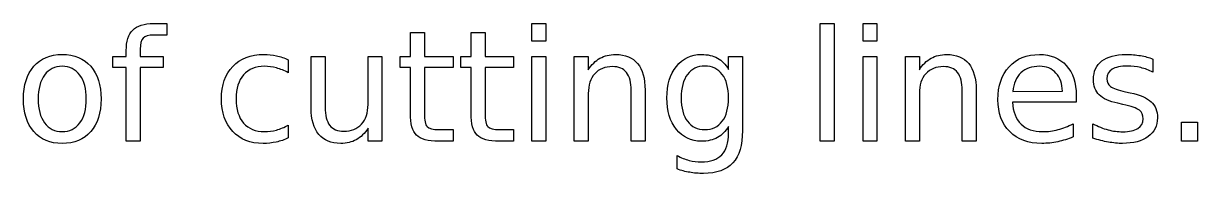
# Model space of a CAD drawing. Extents: x -140 to 352, y 0 to 216.
# Drawn here: x 313.24 to 346.71, y 164.95 to 169.22 of the extents above; entities that cross this region are included whole.
import ezdxf

# ---------------------------------------------------------------- set-up
doc = ezdxf.new("R2010")
doc.units = 0
doc.layers.add('Design_Template', color=7, linetype='CONTINUOUS')

msp = doc.modelspace()

# ---------------------------------------------------------------- linework, layer by layer
at = {"layer": 'Design_Template', "color": 7}
for points in [[(317.320941, 169.218666), (317.320941, 168.889531), (316.942329, 168.889531)], [(316.946636, 169.218666), (317.320941, 169.218666)], [(324.269358, 166.66518), (324.269358, 167.973115), (323.97894, 167.973115), (323.97894, 168.280738), (324.269358, 168.280738), (324.269358, 168.964823), (324.667326, 168.964823)], [(324.667326, 168.964823), (324.667326, 168.280738), (325.482634, 168.280738), (325.482634, 167.973115), (324.667326, 167.973115), (324.667326, 166.66518)], [(325.998925, 166.66518), (325.998925, 167.973115), (325.708522, 167.973115), (325.708522, 168.280738), (325.998925, 168.280738), (325.998925, 168.964823), (326.396911, 168.964823)], [(326.396911, 168.964823), (326.396911, 168.280738), (327.212219, 168.280738), (327.212219, 167.973115), (326.396911, 167.973115), (326.396911, 166.66518)], [(316.563717, 168.493709), (316.563717, 168.280738), (317.215545, 168.280738), (317.215545, 167.973115), (316.563717, 167.973115), (316.563717, 165.871384), (316.165749, 165.871384), (316.165749, 167.973115), (315.787133, 167.973115), (315.787133, 168.280738), (316.165749, 168.280738), (316.165749, 168.448533)], [(320.786555, 168.188237), (320.786555, 167.818228)], [(321.438369, 166.822218), (321.438369, 168.280738), (321.834185, 168.280738), (321.834185, 166.837276)], [(323.06037, 166.914721), (323.06037, 168.280738), (323.456201, 168.280738), (323.456201, 165.871384), (323.06037, 165.871384), (323.06037, 166.241393)], [(329.339755, 167.233099), (329.339755, 165.871384), (328.941786, 165.871384), (328.941786, 168.280738), (329.339755, 168.280738), (329.339755, 167.906427)], [(333.338865, 167.915033), (333.338865, 168.280739), (333.734678, 168.280739), (333.734678, 166.170402)], [(338.779273, 167.233099), (338.779273, 165.871384), (338.381291, 165.871384), (338.381291, 168.280738), (338.779273, 168.280738), (338.779273, 167.906427)], [(345.439411, 168.209748), (345.439411, 167.835437)], [(330.959619, 167.325602), (330.959619, 165.871384), (330.563788, 165.871384), (330.563788, 167.312695)], [(340.399123, 167.325602), (340.399123, 165.871384), (340.003306, 165.871384), (340.003306, 167.312695)], [(343.25379, 167.175017), (343.25379, 166.981409), (341.433856, 166.981409)], [(341.446767, 167.289032), (342.857959, 167.291184)], [(344.656368, 167.280426), (344.791891, 167.250309)], [(344.576774, 166.919023), (344.439095, 166.951292)], [(320.786555, 166.329592), (320.786555, 165.963885)], [(325.076065, 166.20267), (325.482634, 166.20267), (325.482634, 165.871384), (325.076065, 165.871384)], [(326.805632, 166.20267), (327.212219, 166.20267), (327.212219, 165.871384), (326.805632, 165.871384)], [(333.338865, 166.099412), (333.338865, 166.295173)], [(343.161288, 166.368313), (343.161288, 165.994002)], [(343.727045, 165.959584), (343.727045, 166.368314)], [(331.871726, 165.08189), (331.871726, 165.466958)]]:
    msp.add_lwpolyline(points, dxfattribs=at)
for points in [[(327.734955, 169.218666), (328.130771, 169.218666), (328.130771, 168.717434), (327.734955, 168.717434)], [(335.952578, 169.218666), (336.348395, 169.218666), (336.348395, 165.871384), (335.952578, 165.871384)], [(337.174459, 169.218666), (337.57029, 169.218666), (337.57029, 168.717434), (337.174459, 168.717434)], [(327.734955, 168.280738), (328.130771, 168.280738), (328.130771, 165.871384), (327.734955, 165.871384)], [(337.174459, 168.280738), (337.57029, 168.280738), (337.57029, 165.871384), (337.174459, 165.871384)], [(346.256875, 166.417792), (346.710773, 166.417792), (346.710773, 165.871384), (346.256875, 165.871384)]]:
    msp.add_lwpolyline(points, close=True, dxfattribs=at)
for points in [[(316.352908, 169.033662), (316.477675, 169.156995), (316.67559, 169.218663), (316.946636, 169.218666)], [(316.165749, 168.448533), (316.165749, 168.716714), (316.228137, 168.911757), (316.352908, 169.033662)], [(316.645463, 168.803483), (316.590976, 168.746114), (316.563717, 168.642855), (316.563717, 168.493709)], [(316.942329, 168.889531), (316.800357, 168.889528), (316.701392, 168.860844), (316.645463, 168.803483)], [(313.528368, 168.003232), (313.72484, 168.226957), (313.995904, 168.338819), (314.341521, 168.338822)], [(314.341521, 168.338822), (314.685715, 168.338819), (314.956049, 168.226957), (315.152539, 168.003232)], [(319.203268, 168.001081), (319.419824, 168.226239), (319.715959, 168.338819), (320.091707, 168.338822)], [(320.091707, 168.338822), (320.213609, 168.338819), (320.332643, 168.325914), (320.448809, 168.300099)], [(320.448809, 168.300099), (320.564976, 168.275718), (320.677565, 168.238429), (320.786555, 168.188237)], [(329.339755, 167.906427), (329.434412, 168.051274), (329.545558, 168.159551), (329.673193, 168.23126)], [(329.673193, 168.23126), (329.802271, 168.302966), (329.950703, 168.338819), (330.118491, 168.338822)], [(330.118491, 168.338822), (330.395287, 168.338819), (330.604671, 168.25277), (330.746657, 168.080677)], [(330.746657, 168.080677), (330.888626, 167.910012), (330.959619, 167.65832), (330.959619, 167.325602)], [(331.852369, 168.001082), (332.033065, 168.226239), (332.271134, 168.338819), (332.566574, 168.338822)], [(332.566574, 168.338822), (332.744406, 168.338819), (332.897145, 168.303682), (333.02478, 168.233411)], [(333.02478, 168.233411), (333.152415, 168.163138), (333.257116, 168.057011), (333.338865, 167.915033)], [(338.779273, 167.906427), (338.873917, 168.051274), (338.985063, 168.159551), (339.112698, 168.23126)], [(339.112698, 168.23126), (339.241772, 168.302966), (339.390207, 168.338819), (339.558009, 168.338822)], [(339.558009, 168.338822), (339.834791, 168.338819), (340.044172, 168.25277), (340.186158, 168.080677)], [(340.186158, 168.080677), (340.32813, 167.910012), (340.399123, 167.65832), (340.399123, 167.325602)], [(341.339198, 167.990325), (341.55289, 168.222653), (341.840443, 168.338819), (342.201839, 168.338822)], [(342.201839, 168.338822), (342.525964, 168.338819), (342.781946, 168.234127), (342.969818, 168.024744)], [(343.744261, 167.628922), (343.744261, 167.855515), (343.824567, 168.03048), (343.985197, 168.153818)], [(343.985197, 168.153818), (344.14581, 168.277151), (344.373853, 168.338819), (344.669276, 168.338822)], [(344.669276, 168.338822), (344.815555, 168.338819), (344.95323, 168.328066), (345.082308, 168.306554)], [(345.082308, 168.306554), (345.211382, 168.285038), (345.330417, 168.25277), (345.439411, 168.209749)], [(313.235809, 167.07391), (313.235809, 167.469731), (313.333317, 167.779505), (313.528368, 168.003232)], [(313.838142, 167.753693), (313.714814, 167.588765), (313.653135, 167.362171), (313.653135, 167.07391)], [(314.341521, 168.003232), (314.129272, 168.003231), (313.961484, 167.920051), (313.838142, 167.753693)], [(314.842765, 167.75154), (314.719423, 167.919333), (314.552348, 168.003231), (314.341521, 168.003232)], [(315.027754, 167.07391), (315.027754, 167.359302), (314.966092, 167.585179), (314.842765, 167.75154)], [(315.152539, 168.003232), (315.349012, 167.779505), (315.44725, 167.469731), (315.44725, 167.07391)], [(318.880582, 167.07391), (318.880582, 167.466862), (318.988151, 167.775919), (319.203268, 168.001081)], [(319.510886, 167.757995), (319.3689, 167.595936), (319.297925, 167.367906), (319.297925, 167.07391)], [(320.108926, 168.003232), (319.852213, 168.003231), (319.652872, 167.921484), (319.510886, 167.757995)], [(320.448809, 167.955905), (320.336951, 167.987454), (320.223649, 168.003231), (320.108926, 168.003232)], [(320.786555, 167.818228), (320.674697, 167.879895), (320.562111, 167.925786), (320.448809, 167.955905)], [(329.524762, 167.790263), (329.40142, 167.654018), (329.339755, 167.468297), (329.339755, 167.233099)], [(330.030296, 167.994628), (329.816605, 167.994625), (329.648104, 167.926504), (329.524762, 167.790263)], [(330.43042, 167.824683), (330.341496, 167.937977), (330.208128, 167.994625), (330.030296, 167.994628)], [(330.563788, 167.312695), (330.563788, 167.540721), (330.519345, 167.711384), (330.43042, 167.824683)], [(331.581323, 167.104028), (331.581323, 167.476902), (331.671672, 167.775919), (331.852369, 168.001082)], [(332.16645, 167.770902), (332.048841, 167.613145), (331.990047, 167.390853), (331.990047, 167.104027)], [(332.66337, 168.007534), (332.451121, 168.007533), (332.285485, 167.928655), (332.16645, 167.770902)], [(333.160303, 167.770902), (333.042712, 167.928655), (332.877061, 168.007533), (332.66337, 168.007534)], [(333.338865, 167.104027), (333.338847, 167.390853), (333.279337, 167.613145), (333.160303, 167.770902)], [(338.964263, 167.790263), (338.840939, 167.654018), (338.779259, 167.468297), (338.779273, 167.233099)], [(339.469801, 167.994628), (339.256123, 167.994625), (339.087608, 167.926504), (338.964263, 167.790263)], [(339.869921, 167.824683), (339.781014, 167.937977), (339.647629, 167.994625), (339.469801, 167.994628)], [(340.003306, 167.312695), (340.003306, 167.540721), (339.958846, 167.711384), (339.869921, 167.824683)], [(341.020823, 167.052398), (341.020823, 167.446784), (341.126949, 167.759427), (341.339198, 167.990325)], [(341.674792, 167.816077), (341.54285, 167.691306), (341.466851, 167.515623), (341.446767, 167.289032)], [(342.206146, 168.003232), (341.985279, 168.003231), (341.80816, 167.940845), (341.674792, 167.816077)], [(342.675108, 167.809624), (342.557499, 167.938694), (342.401179, 168.003231), (342.206146, 168.003232)], [(342.857959, 167.291183), (342.855137, 167.507736), (342.794142, 167.680549), (342.675108, 167.809624)], [(342.969818, 168.024744), (343.159133, 167.816793), (343.253773, 167.53355), (343.25379, 167.175017)], [(344.273459, 167.917184), (344.175937, 167.856948), (344.127166, 167.766597), (344.127166, 167.646131)], [(344.716604, 168.007534), (344.520128, 168.007533), (344.37241, 167.977414), (344.273459, 167.917184)], [(345.090909, 167.964511), (344.970449, 167.993192), (344.845679, 168.007533), (344.716604, 168.007534)], [(345.439411, 167.835437), (345.327552, 167.892802), (345.211382, 167.935825), (345.090909, 167.964511)], [(343.907756, 167.187926), (343.798751, 167.295484), (343.744261, 167.442483), (343.744261, 167.628922)], [(344.127166, 167.646131), (344.127166, 167.554346), (344.162302, 167.481921), (344.232579, 167.42886)], [(344.232579, 167.42886), (344.30286, 167.37723), (344.444115, 167.327751), (344.656368, 167.280426)], [(313.528368, 166.144588), (313.333317, 166.369747), (313.235809, 166.679521), (313.235809, 167.07391)], [(313.653135, 167.07391), (313.653135, 166.785647), (313.714084, 166.558336), (313.835986, 166.391976)], [(314.842765, 166.394127), (314.966092, 166.560487), (315.027754, 166.787081), (315.027754, 167.07391)], [(315.44725, 167.07391), (315.44725, 166.679521), (315.349012, 166.369747), (315.152539, 166.144588)], [(319.201112, 166.151041), (318.98742, 166.379069), (318.880582, 166.686691), (318.880582, 167.07391)], [(319.297925, 167.07391), (319.297925, 166.77991), (319.3689, 166.551165), (319.510886, 166.387674)], [(331.852369, 166.209125), (331.671672, 166.434284), (331.581323, 166.732584), (331.581323, 167.104028)], [(331.990047, 167.104027), (331.990047, 166.818632), (332.048841, 166.597059), (332.16645, 166.439303)], [(333.160303, 166.439303), (333.279337, 166.597059), (333.338847, 166.818632), (333.338865, 167.104027)], [(341.356417, 166.144588), (341.132682, 166.368313), (341.020823, 166.670915), (341.020823, 167.052398)], [(344.439095, 166.951292), (344.193865, 167.002919), (344.01675, 167.081797), (343.907756, 167.187926)], [(344.791891, 167.250309), (345.072995, 167.190075), (345.272335, 167.104744), (345.389927, 166.994315)], [(321.653486, 166.067143), (321.510074, 166.23924), (321.438369, 166.490932), (321.438369, 166.822218)], [(321.834185, 166.837276), (321.834185, 166.609249), (321.878646, 166.437868), (321.967553, 166.323137)], [(322.873229, 166.357557), (322.997996, 166.493801), (323.06037, 166.679521), (323.06037, 166.914721)], [(341.433856, 166.981409), (341.451071, 166.708921), (341.532806, 166.500971), (341.6791, 166.357557)], [(345.052195, 166.75338), (344.980489, 166.810744), (344.822014, 166.865959), (344.576774, 166.919023)], [(345.161902, 166.505992), (345.161902, 166.613551), (345.125329, 166.696014), (345.052195, 166.75338)], [(345.389927, 166.994315), (345.508961, 166.88532), (345.568485, 166.732584), (345.568485, 166.536109)], [(313.835986, 166.391976), (313.959328, 166.22705), (314.127847, 166.144588), (314.341521, 166.144588)], [(314.341521, 166.144588), (314.552348, 166.144588), (314.719423, 166.227767), (314.842765, 166.394127)], [(319.510886, 166.387674), (319.652872, 166.225617), (319.852213, 166.144588), (320.108926, 166.144588)], [(324.443609, 166.04133), (324.327442, 166.15606), (324.269358, 166.36401), (324.269358, 166.66518)], [(324.667326, 166.66518), (324.667326, 166.468703), (324.693855, 166.342498), (324.74692, 166.286567)], [(326.173176, 166.04133), (326.05701, 166.15606), (325.998925, 166.36401), (325.998925, 166.66518)], [(326.396911, 166.66518), (326.396911, 166.468703), (326.42344, 166.342498), (326.476505, 166.286567)], [(332.16645, 166.439303), (332.285485, 166.281547), (332.451121, 166.20267), (332.66337, 166.20267)], [(332.66337, 166.20267), (332.877061, 166.20267), (333.042712, 166.281547), (333.160303, 166.439303)], [(345.011315, 166.234939), (345.111705, 166.299475), (345.161902, 166.389826), (345.161902, 166.505992)], [(345.568485, 166.536109), (345.568485, 166.312382), (345.479564, 166.135267), (345.301732, 166.00476)], [(314.341521, 165.808998), (313.995904, 165.809), (313.72484, 165.920862), (313.528368, 166.144588)], [(315.152539, 166.144588), (314.956049, 165.920862), (314.685715, 165.809), (314.341521, 165.808998)], [(320.065904, 165.808998), (319.703069, 165.809), (319.414804, 165.923013), (319.201112, 166.151041)], [(320.108926, 166.144588), (320.223649, 166.144588), (320.336951, 166.159651), (320.448809, 166.189764)], [(320.448809, 166.189764), (320.562111, 166.221313), (320.674697, 166.267924), (320.786555, 166.329592)], [(322.28379, 165.808998), (322.006994, 165.809), (321.796897, 165.895046), (321.653486, 166.067143)], [(321.967553, 166.323137), (322.056478, 166.20984), (322.189845, 166.153192), (322.367691, 166.153192)], [(322.367691, 166.153192), (322.581369, 166.153192), (322.749884, 166.221314), (322.873229, 166.357557)], [(323.06037, 166.241393), (322.964288, 166.09511), (322.852429, 165.986114), (322.72478, 165.914409)], [(325.076065, 165.871384), (324.770584, 165.871384), (324.559775, 165.928032), (324.443609, 166.04133)], [(324.74692, 166.286567), (324.801424, 166.230636), (324.911127, 166.20267), (325.076065, 166.20267)], [(326.805632, 165.871384), (326.500169, 165.871384), (326.289342, 165.928032), (326.173176, 166.04133)], [(326.476505, 166.286567), (326.530991, 166.230636), (326.640712, 166.20267), (326.805632, 166.20267)], [(332.566574, 165.871384), (332.271134, 165.871384), (332.033065, 165.983964), (331.852369, 166.209125)], [(333.338865, 166.295173), (333.257116, 166.153192), (333.152415, 166.047067), (333.02478, 165.976793)], [(333.145239, 165.486318), (333.274317, 165.621127), (333.338847, 165.825492), (333.338865, 166.099412)], [(333.734678, 166.170401), (333.734678, 165.760238), (333.643616, 165.455485), (333.461476, 165.256138)], [(342.270676, 165.808998), (341.886328, 165.809), (341.581578, 165.920862), (341.356417, 166.144588)], [(341.6791, 166.357557), (341.826822, 166.215577), (342.031895, 166.144588), (342.294341, 166.144588)], [(342.294341, 166.144588), (342.446352, 166.144588), (342.593358, 166.163232), (342.735344, 166.200518)], [(342.735344, 166.200518), (342.878756, 166.237806), (343.020728, 166.293738), (343.161288, 166.368313)], [(343.727045, 166.368314), (343.873339, 166.292305), (344.017462, 166.234939), (344.159448, 166.196217)], [(344.159448, 166.196217), (344.301417, 166.15893), (344.441963, 166.140286), (344.581081, 166.140286)], [(344.581081, 166.140286), (344.767514, 166.140286), (344.910925, 166.171835), (345.011315, 166.234939)], [(320.442364, 165.847721), (320.324755, 165.821905), (320.199272, 165.809), (320.065904, 165.808998)], [(320.786555, 165.963885), (320.676122, 165.912256), (320.561398, 165.873535), (320.442364, 165.847721)], [(322.72478, 165.914409), (322.598584, 165.844135), (322.451578, 165.809), (322.28379, 165.808998)], [(333.02478, 165.976793), (332.897145, 165.906521), (332.744406, 165.871384), (332.566574, 165.871384)], [(342.724592, 165.856325), (342.57543, 165.824773), (342.424131, 165.809), (342.270676, 165.808998)], [(343.161288, 165.994002), (343.019302, 165.933769), (342.873736, 165.887876), (342.724592, 165.856325)], [(344.168049, 165.847722), (344.028931, 165.872102), (343.881939, 165.90939), (343.727045, 165.959584)], [(344.572481, 165.808999), (344.443403, 165.809), (344.308592, 165.821907), (344.168049, 165.847722)], [(345.301732, 166.00476), (345.125329, 165.874253), (344.882255, 165.809), (344.572481, 165.808999)], [(331.871726, 165.466958), (331.987892, 165.403856), (332.102633, 165.357247), (332.215917, 165.327128)], [(332.562267, 165.281953), (332.821844, 165.281953), (333.016179, 165.350074), (333.145239, 165.486318)], [(332.23098, 164.987238), (332.107656, 165.007318), (331.987892, 165.038867), (331.871726, 165.08189)], [(332.215917, 165.327128), (332.329218, 165.297011), (332.444672, 165.281953), (332.562267, 165.281953)], [(333.461476, 165.256138), (333.279337, 165.05536), (333.000403, 164.954969), (332.624659, 164.954969)], [(332.624659, 164.954969), (332.485538, 164.954969), (332.354326, 164.965725), (332.23098, 164.987238)]]:
    msp.add_open_spline(points, degree=3, dxfattribs=at)

doc.saveas('drawing.dxf')
